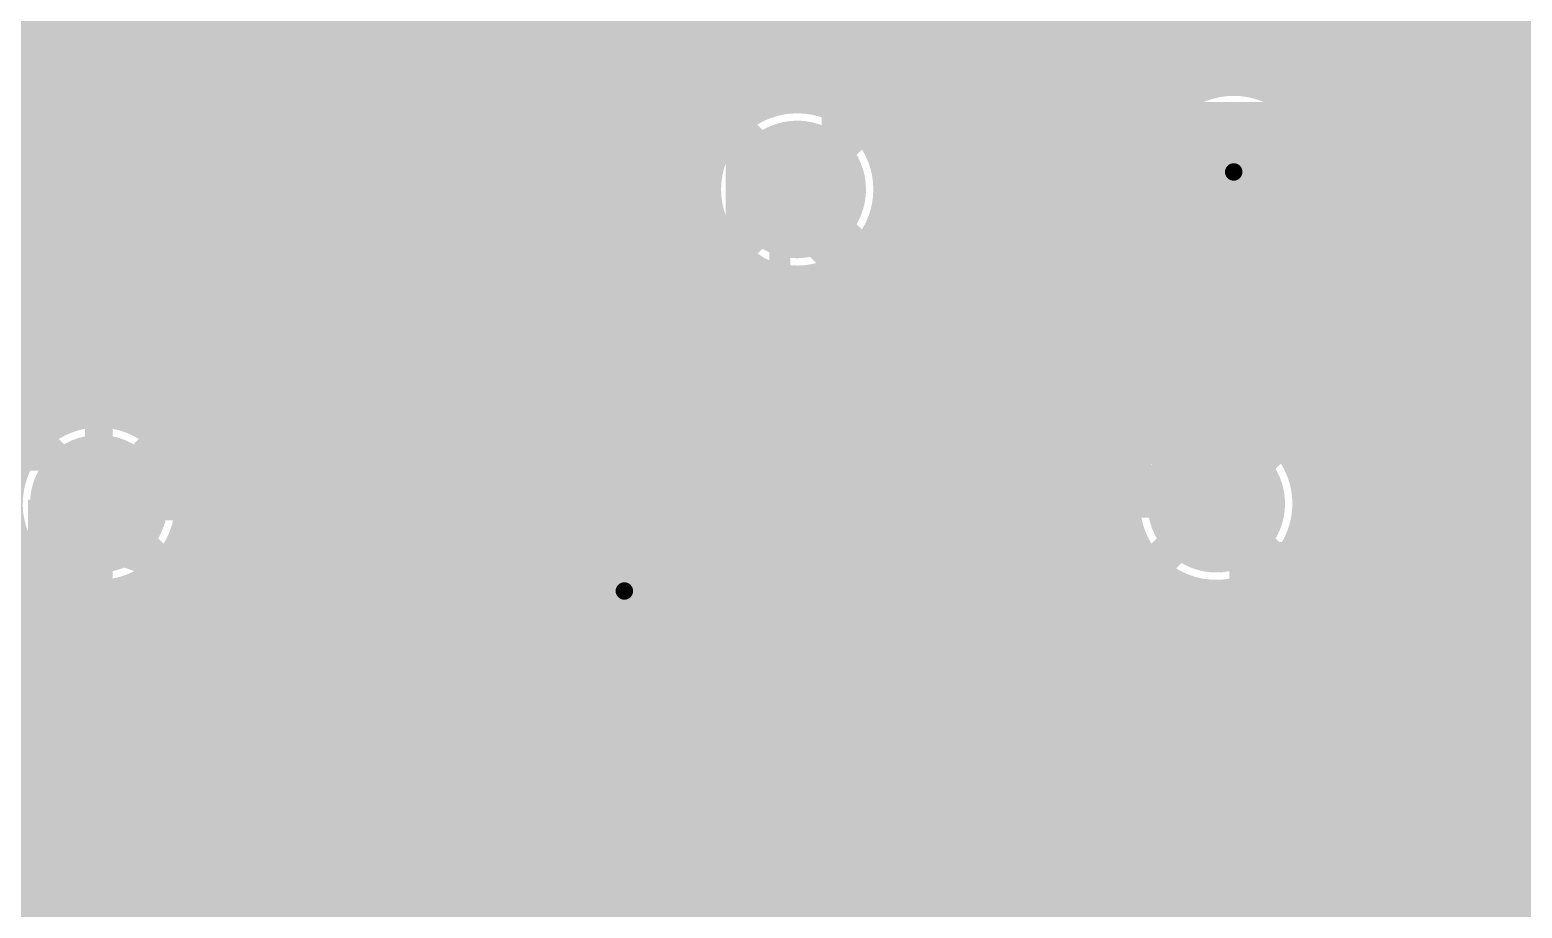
# Model space of a CAD drawing. Extents: x -118 to 4, y -52 to 56.
# Drawn here: x -65.91 to -55.05, y 13.7 to 20.08 of the extents above; entities that cross this region are included whole.
import ezdxf

# ---------------------------------------------------------------- set-up
doc = ezdxf.new("R2010")
doc.units = 0
doc.header["$MEASUREMENT"] = 0
doc.layers.get('0').update_dxf_attribs({"linetype": 'CONTINUOUS'})
for name, color, linetype in [('22-302-0_BOT', 7, 'CONTINUOUS'), ('22-302-0_DRD', 7, 'CONTINUOUS'), ('22-302-0_DRL', 2, 'CONTINUOUS'), ('22-302-0_GND', 1, 'CONTINUOUS'), ('22-302-0_IN1', 3, 'CONTINUOUS'), ('22-302-0_SMB', 5, 'CONTINUOUS'), ('22-302-0_SMT', 10, 'CONTINUOUS'), ('22-302-0_SPB', 14, 'CONTINUOUS'), ('22-302-0_SPT', 9, 'CONTINUOUS'), ('22-302-0_SSB', 12, 'CONTINUOUS'), ('22-302-0_SST', 11, 'CONTINUOUS'), ('22-302-0_TOP', 13, 'CONTINUOUS'), ('THRUHOLE_TAP', 7, 'CONTINUOUS')]:
    doc.layers.add(name, color=color, linetype=linetype)

# ---------------------------------------------------------------- blocks, each defined once
blk = doc.blocks.new('RECTANGLE_2')
blk.add_solid([(0.4826, 0.4064), (0.4826, -0.4064), (-0.4826, 0.4064), (-0.4826, -0.4064)])
blk = doc.blocks.new('ROUND_19')
at = {"const_width": 1.016}
blk.add_lwpolyline([(-0.508, 0, 1), (0.508, 0, 1)], format="xyb", close=True, dxfattribs=at)
blk = doc.blocks.new('ROUND_50')
at = {"const_width": 0.35052}
blk.add_lwpolyline([(-0.17526, 0, 1), (0.17526, 0, 1)], format="xyb", close=True, dxfattribs=at)
blk = doc.blocks.new('ROUND_102')
at = {"const_width": 0.54991}
blk.add_lwpolyline([(-0.274954, 0, 1), (0.274954, 0, 1)], format="xyb", close=True, dxfattribs=at)
blk = doc.blocks.new('ROUND_106')
at = {"const_width": 0.10033}
blk.add_lwpolyline([(-0.050164, 0, 1), (0.050164, 0, 1)], format="xyb", close=True, dxfattribs=at)
blk = doc.blocks.new('ROUND_107')
at = {"const_width": 0.10033}
blk.add_lwpolyline([(-0.050164, 0, 1), (0.050164, 0, 1)], format="xyb", close=True, dxfattribs=at)
blk = doc.blocks.new('ROUND_74')
at = {"const_width": 1.397}
blk.add_lwpolyline([(-0.6985, 0, 1), (0.6985, 0, 1)], format="xyb", close=True, dxfattribs=at)
blk = doc.blocks.new('ROUND_92')
at = {"const_width": 0.0635}
blk.add_lwpolyline([(-0.03175, 0, 1), (0.03175, 0, 1)], format="xyb", close=True, dxfattribs=at)
blk = doc.blocks.new('ROUND_93')
at = {"const_width": 0.50038}
blk.add_lwpolyline([(-0.25019, 0, 1), (0.25019, 0, 1)], format="xyb", close=True, dxfattribs=at)
blk = doc.blocks.new('ROUND_95')
at = {"const_width": 0.50038}
blk.add_lwpolyline([(-0.25019, 0, 1), (0.25019, 0, 1)], format="xyb", close=True, dxfattribs=at)
blk = doc.blocks.new('ROUND_58')
at = {"const_width": 0.35052}
blk.add_lwpolyline([(-0.17526, 0, 1), (0.17526, 0, 1)], format="xyb", close=True, dxfattribs=at)
blk = doc.blocks.new('SQUARE_6')
blk.add_solid([(0.99949, 0.99949), (0.99949, -0.99949), (-0.99949, 0.99949), (-0.99949, -0.99949)])
blk = doc.blocks.new('RECTANGLE_35')
blk.add_solid([(0.762, 1.27), (0.762, -1.27), (-0.762, 1.27), (-0.762, -1.27)])
blk = doc.blocks.new('ROUND_98')
at = {"const_width": 0.10033}
blk.add_lwpolyline([(-0.050164, 0, 1), (0.050164, 0, 1)], format="xyb", close=True, dxfattribs=at)

msp = doc.modelspace()

# ---------------------------------------------------------------- linework, layer by layer
at = {"layer": '22-302-0_BOT'}
for points, const_width in [([(-61.5823, 19.1262), (-60.7441, 18.288), (-60.706, 18.288), (-57.658, 15.24), (-39.878, 15.24), (-38.481, 16.637), (-25.527, 16.637), (-24.13, 18.034), (-18.796, 18.034), (-17.018, 19.812), (-5.842, 19.812), (-1.016, 24.638), (-1.016, 39.751)], 0.2032), ([(-60.325, 18.923), (-60.325, 18.669), (-57.404, 15.748), (-40.005, 15.748), (-38.608, 17.145), (-25.6159, 17.145), (-24.384, 18.40992), (-24.384, 29.591), (-23.4569, 30.5181)], 0.2032), ([(-43.815, 26.035), (-43.815, 23.749), (-44.45, 23.114), (-44.45, 21.082), (-45.72, 19.812), (-60.071, 19.812), (-60.325, 20.066), (-62.865, 20.066), (-68.072, 25.273), (-72.263, 25.273), (-72.39, 25.146)], 0.2032), ([(-67.30746, 23.93188), (-63.23584, 19.8628)], 0.254), ([(-65.8368, 22.46376), (-65.8368, 19.8628)], 0.254), ([(-65.6082, 22.23516), (-65.6082, 19.8628)], 0.254), ([(-65.3796, 22.00656), (-65.3796, 19.8628)], 0.254), ([(-65.151, 21.77796), (-65.151, 19.8628)], 0.254), ([(-64.9224, 21.54936), (-64.9224, 19.8628)], 0.254), ([(-64.6938, 21.32076), (-64.6938, 19.8628)], 0.254), ([(-64.4652, 21.09216), (-64.4652, 19.5834)], 0.254), ([(-64.2366, 20.86356), (-64.2366, 19.8628)], 0.254), ([(-64.008, 20.63496), (-64.008, 19.8628)], 0.254), ([(-63.7794, 20.40636), (-63.7794, 19.8628)], 0.254), ([(-63.5508, 20.17776), (-63.5508, 19.8628)], 0.254), ([(-63.43904, 20.066), (-67.3227, 20.066)], 0.254), ([(-64.5922, 19.8628), (-66.2178, 19.8628)], 0.254), ([(-64.5922, 19.8628), (-64.5922, 19.5834)], 0.254), ([(-63.23584, 19.8628), (-64.3255, 19.8628)], 0.254), ([(-64.3255, 19.8628), (-64.3255, 19.5834)], 0.254), ([(-63.3222, 19.94916), (-63.3222, 19.8628)], 0.254), ([(-27.686, 19.939), (-29.972, 17.653), (-38.735, 17.653), (-40.132, 16.256), (-57.023, 16.256), (-57.277, 16.51), (-57.277, 16.637)], 0.2032), ([(-64.3255, 19.8374), (-64.5922, 19.8374)], 0.254), ([(-64.3255, 19.6088), (-64.5922, 19.6088)], 0.254), ([(-64.3255, 19.5834), (-64.5922, 19.5834)], 0.254), ([(-45.72, 19.4056), (-59.84494, 19.4056)], 0.254), ([(-43.78706, 19.3802), (-59.82208, 19.3802)], 0.254), ([(-59.6646, 19.4056), (-59.6646, 19.08302)], 0.254), ([(-59.436, 19.4056), (-59.436, 18.35404)], 0.254), ([(-59.2074, 19.4056), (-59.2074, 18.12544)], 0.254), ([(-58.9788, 19.4056), (-58.9788, 17.89684)], 0.254), ([(-58.7502, 19.4056), (-58.7502, 17.66824)], 0.254), ([(-58.5216, 19.4056), (-58.5216, 17.43964)], 0.254), ([(-58.293, 19.4056), (-58.293, 17.21104)], 0.254), ([(-58.0644, 19.4056), (-58.0644, 16.98244)], 0.254), ([(-57.8358, 19.4056), (-57.8358, 17.02308)], 0.254), ([(-57.6072, 19.4056), (-57.6072, 17.23136)], 0.254), ([(-57.3786, 19.4056), (-57.3786, 17.30756)], 0.254), ([(-57.15, 19.4056), (-57.15, 17.30502)], 0.254), ([(-56.9214, 19.4056), (-56.9214, 17.21612)], 0.254), ([(-56.6928, 19.4056), (-56.6928, 16.98498)], 0.254), ([(-56.4642, 19.4056), (-56.4642, 16.6624)], 0.254), ([(-56.2356, 19.4056), (-56.2356, 16.6624)], 0.254), ([(-56.007, 19.4056), (-56.007, 16.6624)], 0.254), ([(-55.7784, 19.4056), (-55.7784, 16.6624)], 0.254), ([(-55.5498, 19.4056), (-55.5498, 16.6624)], 0.254), ([(-55.3212, 19.4056), (-55.3212, 16.6624)], 0.254), ([(-55.0926, 19.4056), (-55.0926, 16.6624)], 0.254), ([(-63.5127, 19.1262), (-65.405, 19.1262)], 0.3048), ([(-61.5823, 19.1262), (-63.5127, 19.1262)], 0.3048), ([(-43.60164, 19.1516), (-59.68492, 19.1516)], 0.254), ([(-59.055, 13.29436), (-64.0842, 13.29436), (-66.167, 15.367), (-68.58, 15.367), (-69.723, 16.51), (-69.723, 18.034), (-70.1802, 18.4912), (-71.12, 18.4912)], 1.016), ([(-29.27604, 18.923), (-59.64428, 18.923)], 0.254), ([(-59.6646, 18.76044), (-59.6646, 18.58264)], 0.254), ([(-64.5922, 18.669), (-64.5922, 18.4404)], 0.254), ([(-64.3255, 18.669), (-64.5922, 18.669)], 0.254), ([(-64.4652, 18.669), (-64.4652, 14.8209)], 0.254), ([(-64.3255, 18.669), (-64.3255, 18.4404)], 0.254), ([(-62.6999, 18.669), (-62.6999, 18.4404)], 0.254), ([(-62.3951, 18.669), (-62.6999, 18.669)], 0.254), ([(-62.6364, 18.669), (-62.6364, 14.10716)], 0.254), ([(-62.4078, 18.669), (-62.4078, 14.10716)], 0.254), ([(-62.3951, 18.669), (-62.3951, 18.4404)], 0.254), ([(-29.50464, 18.6944), (-59.68492, 18.6944)], 0.254), ([(-59.71032, 18.6309), (-57.9247, 16.84274)], 0.254), ([(-64.3255, 18.4658), (-64.5922, 18.4658)], 0.254), ([(-64.5922, 18.4404), (-64.5922, 18.3896)], 0.254), ([(-64.3255, 18.4404), (-64.3255, 18.3896)], 0.254), ([(-62.3951, 18.4658), (-62.6999, 18.4658)], 0.254), ([(-62.6999, 18.4404), (-62.6999, 18.3896)], 0.254), ([(-62.3951, 18.4404), (-62.3951, 18.3896)], 0.254), ([(-29.73324, 18.4658), (-59.54776, 18.4658)], 0.254), ([(-64.5922, 18.3896), (-64.5922, 16.9672)], 0.254), ([(-64.3255, 18.3896), (-64.3255, 16.9672)], 0.254), ([(-62.6999, 18.3896), (-62.6999, 16.9672)], 0.254), ([(-62.3951, 18.3896), (-62.3951, 16.9672)], 0.254), ([(-64.3255, 18.2372), (-64.5922, 18.2372)], 0.254), ([(-62.3951, 18.2372), (-62.6999, 18.2372)], 0.254), ([(-29.96184, 18.2372), (-59.31916, 18.2372)], 0.254), ([(-64.3255, 18.0086), (-64.5922, 18.0086)], 0.254), ([(-62.3951, 18.0086), (-62.6999, 18.0086)], 0.254), ([(-38.93058, 18.0086), (-59.09056, 18.0086)], 0.254), ([(-61.5823, 16.002), (-61.5823, 17.7038), (-61.5823, 16.002)], 0.635), ([(-61.5823, 16.002), (-61.5823, 17.7038)], 0.635), ([(-65.405, 16.637), (-65.405, 17.7038)], 0.2032), ([(-64.3255, 17.78), (-64.5922, 17.78)], 0.254), ([(-64.3255, 17.7038), (-63.5127, 17.7038)], 0.254), ([(-63.5127, 16.9672), (-63.5127, 17.7038)], 0.254), ([(-62.6999, 17.7038), (-63.5127, 17.7038)], 0.254), ([(-62.3951, 17.78), (-62.6999, 17.78)], 0.254), ([(-62.3951, 17.7038), (-61.5823, 17.7038)], 0.254), ([(-61.5823, 16.9672), (-61.5823, 17.7038)], 0.254), ([(-60.7695, 17.77746), (-60.7695, 16.9672)], 0.254), ([(-60.7695, 17.77746), (-57.94502, 14.95298)], 0.254), ([(-39.18204, 17.78), (-58.86196, 17.78)], 0.254), ([(-60.579, 17.58696), (-60.579, 14.10716)], 0.254), ([(-64.3255, 17.5514), (-64.5922, 17.5514)], 0.254), ([(-62.3951, 17.5514), (-62.6999, 17.5514)], 0.254), ([(-60.54344, 17.5514), (-60.7695, 17.5514)], 0.254), ([(-39.41064, 17.5514), (-58.63336, 17.5514)], 0.254), ([(-60.3504, 17.35836), (-60.3504, 14.10716)], 0.254), ([(-64.3255, 17.3228), (-64.5922, 17.3228)], 0.254), ([(-62.3951, 17.3228), (-62.6999, 17.3228)], 0.254), ([(-60.31484, 17.3228), (-60.7695, 17.3228)], 0.254), ([(-39.63924, 17.3228), (-58.40476, 17.3228)], 0.254), ([(-64.3255, 17.0942), (-64.5922, 17.0942)], 0.254), ([(-62.3951, 17.0942), (-62.6999, 17.0942)], 0.254), ([(-60.08624, 17.0942), (-60.7695, 17.0942)], 0.254), ([(-60.1218, 17.12976), (-60.1218, 14.11478)], 0.254), ([(-57.77992, 17.0942), (-58.17616, 17.0942)], 0.254), ([(-39.86784, 17.0942), (-56.77408, 17.0942)], 0.254), ([(-65.99936, 16.9672), (-66.2178, 16.9672)], 0.254), ([(-64.5922, 16.9672), (-64.81064, 16.9672)], 0.254), ([(-64.6938, 16.9672), (-64.6938, 15.04696)], 0.254), ([(-62.6999, 16.9672), (-64.3255, 16.9672)], 0.254), ([(-64.2366, 16.9672), (-64.2366, 14.5923)], 0.254), ([(-64.008, 16.9672), (-64.008, 14.3637)], 0.254), ([(-63.7794, 16.9672), (-63.7794, 14.13764)], 0.254), ([(-63.5508, 16.9672), (-63.5508, 14.10716)], 0.254), ([(-63.3222, 16.9672), (-63.3222, 14.10716)], 0.254), ([(-63.0936, 16.9672), (-63.0936, 14.10716)], 0.254), ([(-62.865, 16.9672), (-62.865, 14.10716)], 0.254), ([(-60.7695, 16.9672), (-62.3951, 16.9672)], 0.254), ([(-62.1792, 16.9672), (-62.1792, 14.10716)], 0.254), ([(-61.9506, 16.9672), (-61.9506, 14.10716)], 0.254), ([(-61.722, 16.9672), (-61.722, 14.10716)], 0.254), ([(-61.4934, 16.9672), (-61.4934, 14.10716)], 0.254), ([(-61.2648, 16.9672), (-61.2648, 14.10716)], 0.254), ([(-61.0362, 16.9672), (-61.0362, 14.10716)], 0.254), ([(-60.8076, 16.9672), (-60.8076, 14.10716)], 0.254), ([(-59.85764, 16.8656), (-64.76492, 16.8656)], 0.254), ([(-59.8932, 16.90116), (-59.8932, 14.34846)], 0.254), ([(-57.91708, 16.8656), (-57.94756, 16.8656)], 0.254), ([(-40.09644, 16.8656), (-56.63692, 16.8656)], 0.254), ([(-59.62904, 16.637), (-64.72428, 16.637)], 0.254), ([(-59.6646, 16.67256), (-59.6646, 14.49324)], 0.254), ([(-40.29964, 16.6624), (-56.59628, 16.6624)], 0.254), ([(-59.40044, 16.4084), (-64.76492, 16.4084)], 0.254), ([(-59.436, 16.44396), (-59.436, 14.58468)], 0.254), ([(-65.90792, 16.1798), (-66.167, 16.1798)], 0.254), ([(-64.9224, 16.15694), (-64.9224, 15.27556)], 0.254), ([(-59.17184, 16.1798), (-64.90208, 16.1798)], 0.254), ([(-59.2074, 16.21536), (-59.2074, 14.6304)], 0.254), ([(-65.6082, 15.98676), (-65.6082, 15.95628)], 0.254), ([(-58.94324, 15.9512), (-65.60058, 15.9512)], 0.254), ([(-65.59296, 15.94358), (-63.74892, 14.10716)], 0.254), ([(-65.3796, 15.95628), (-65.3796, 15.73022)], 0.254), ([(-65.151, 16.00708), (-65.151, 15.50162)], 0.254), ([(-58.9788, 15.98676), (-58.9788, 14.63802)], 0.254), ([(-58.71464, 15.7226), (-65.37198, 15.7226)], 0.254), ([(-58.7502, 15.75816), (-58.7502, 14.605)], 0.254), ([(-58.5216, 15.52956), (-58.5216, 14.5288)], 0.254), ([(-58.48604, 15.494), (-65.14084, 15.494)], 0.254), ([(-58.293, 15.30096), (-58.293, 14.40434)], 0.254), ([(-58.25744, 15.2654), (-64.91224, 15.2654)], 0.254), ([(-58.0644, 15.07236), (-58.0644, 14.20622)], 0.254), ([(-58.02884, 15.0368), (-64.68364, 15.0368)], 0.254), ([(-57.8358, 14.87424), (-57.8358, 13.86586)], 0.254), ([(-33.54324, 14.8082), (-64.4525, 14.8082)], 0.254), ([(-39.878, 14.8336), (-57.658, 14.8336)], 0.254), ([(-57.6072, 14.8336), (-57.6072, 6.77164)], 0.254), ([(-57.3786, 14.8336), (-57.3786, 7.00024)], 0.254), ([(-57.15, 14.8336), (-57.15, 7.22884)], 0.254), ([(-56.9214, 14.8336), (-56.9214, 7.45744)], 0.254), ([(-56.6928, 14.8336), (-56.6928, 7.68604)], 0.254), ([(-56.4642, 14.8336), (-56.4642, 7.91464)], 0.254), ([(-56.2356, 14.8336), (-56.2356, 8.14324)], 0.254), ([(-56.007, 14.8336), (-56.007, 8.37184)], 0.254), ([(-55.7784, 14.8336), (-55.7784, 13.24864)], 0.254), ([(-55.5498, 14.8336), (-55.5498, 13.43406)], 0.254), ([(-55.3212, 14.8336), (-55.3212, 13.50264)], 0.254), ([(-55.0926, 14.8336), (-55.0926, 13.48994)], 0.254), ([(-66.50228, 14.5542), (-64.66332, 12.72286)], 0.254), ([(-59.45632, 14.5796), (-64.2239, 14.5796)], 0.254), ([(-33.31464, 14.5796), (-58.65368, 14.5796)], 0.254), ([(-59.88812, 14.351), (-63.99276, 14.351)], 0.254), ([(-33.08604, 14.351), (-58.21934, 14.351)], 0.254), ([(-60.11672, 14.1224), (-63.76416, 14.1224)], 0.254), ([(-60.12688, 14.10716), (-63.74892, 14.10716)], 0.254), ([(-32.85744, 14.1224), (-57.99328, 14.1224)], 0.254), ([(-65.83934, 13.8938), (-66.25336, 13.8938)], 0.254), ([(-65.8368, 13.89126), (-65.8368, 12.08278)], 0.254), ([(-32.6644, 13.8938), (-57.8485, 13.8938)], 0.254), ([(-65.6082, 13.6652), (-66.32194, 13.6652)], 0.254), ([(-65.6082, 13.66266), (-65.6082, 12.2047)], 0.254), ([(-32.6644, 13.6652), (-57.7596, 13.6652)], 0.254)]:
    msp.add_lwpolyline(points, dxfattribs=dict(at, const_width=const_width))
at = {"layer": '22-302-0_BOT', "const_width": 0.254}
for points in [[(-59.64428, 18.923, 0.1995976), (-59.84493, 19.40561)], [(-59.71032, 18.6309, 0.1113612), (-59.64445, 18.923)], [(-57.277, 17.31772, 0.3267438), (-57.9247, 16.84274)], [(-56.59628, 16.6624, 0.4033327), (-57.277, 17.31772)], [(-65.99936, 16.9672, 0.1274582), (-66.08492, 16.637)], [(-64.72428, 16.637, 0.1274576), (-64.80994, 16.96759)], [(-66.08572, 16.637, 0.227992), (-65.82993, 16.1052)], [(-65.405, 15.95628, 0.4142136), (-64.72428, 16.637)], [(-65.83172, 16.10614, 0.1068667), (-66.167, 16.17863)], [(-65.83172, 16.10614, 0.1068667), (-66.167, 16.17863)], [(-65.6717, 16.01216, 0.1011981), (-65.405, 15.95762)], [(-65.59296, 15.94358, 0.0321222), (-65.67154, 16.01236)], [(-65.59296, 15.94358, 0.0321222), (-65.67154, 16.01236)], [(-57.94502, 14.95298, 0.1989124), (-57.658, 14.83409)], [(-59.055, 14.64056, 0.234673), (-60.12767, 14.10776)], [(-57.7088, 13.29436, 0.4142136), (-59.055, 14.64056)]]:
    msp.add_lwpolyline(points, format="xyb", dxfattribs=at)
at = {"layer": '22-302-0_DRD', "const_width": 0.254}
for points in [[(-56.515, 19.685), (-57.785, 18.415)], [(-56.515, 18.415), (-57.785, 19.685)], [(-56.515, 19.685), (-57.785, 18.415)], [(-56.515, 18.415), (-57.785, 19.685)], [(-59.69, 19.558), (-60.96, 18.288)], [(-59.69, 18.288), (-60.96, 19.558)], [(-64.77, 17.272), (-66.04, 16.002)], [(-64.77, 16.002), (-66.04, 17.272)], [(-56.642, 17.272), (-57.912, 16.002)], [(-56.642, 16.002), (-57.912, 17.272)], [(-60.9473, 16.637), (-62.2173, 15.367)], [(-60.9473, 15.367), (-62.2173, 16.637)], [(-60.9473, 16.637), (-62.2173, 15.367)], [(-60.9473, 15.367), (-62.2173, 16.637)], [(-60.9473, 16.637), (-62.2173, 15.367)], [(-60.9473, 15.367), (-62.2173, 16.637)], [(-59.69, 13.92936), (-59.69, 12.65936)], [(-58.42, 13.92936), (-59.69, 13.92936)], [(-59.055, 13.92936), (-59.055, 12.65936)], [(-58.42, 12.65936), (-58.42, 13.92936)]]:
    msp.add_lwpolyline(points, dxfattribs=at)
at = {"layer": '22-302-0_IN1', "const_width": 0.254}
for points in [[(-58.6486, 55.372), (-58.6486, 14.57706)], [(-55.6768, 53.95976), (-55.6768, 13.35278)], [(-58.8772, 48.37938), (-58.8772, 14.62786)], [(-59.1058, 44.61002), (-59.1058, 14.63802)], [(-59.3344, 40.79494), (-59.3344, 14.61008)], [(-60.706, 36.05022), (-60.706, 19.48688)], [(-55.4482, 35.81908), (-55.4482, 13.4747)], [(-55.9054, 35.51174), (-55.9054, 12.98702)], [(-56.3626, 35.15106), (-56.3626, -3.048)], [(-56.134, 35.25012), (-56.134, -3.048)], [(-60.4774, 34.70148), (-60.4774, 19.58594)], [(-59.563, 34.70148), (-59.563, 14.5415)], [(-60.2488, 34.56432), (-60.2488, 19.59864)], [(-60.0202, 34.52368), (-60.0202, 19.53006)], [(-59.7916, 34.56432), (-59.7916, 19.34464)], [(-56.5912, 32.3342), (-56.5912, 19.43608)], [(-56.8198, 32.12592), (-56.8198, 19.64436)], [(-63.2206, 32.05988), (-63.2206, -3.048)], [(-57.0484, 32.04972), (-57.0484, 19.72056)], [(-62.992, 31.97098), (-62.992, -3.048)], [(-58.42, 31.12516), (-58.42, 14.48054)], [(-58.1914, 30.8229), (-58.1914, 14.3256)], [(-57.277, 30.91688), (-57.277, 19.71802)], [(-57.9628, 30.71114), (-57.9628, 14.08176)], [(-57.5056, 30.74924), (-57.5056, 19.62912)], [(-57.7342, 30.69082), (-57.7342, 19.39798)], [(-55.2196, 29.92374), (-55.2196, 13.50518)], [(-54.991, 29.77388), (-54.991, 13.45692)], [(-60.9346, 29.04744), (-60.9346, 19.22272)], [(-61.1632, 28.68422), (-61.1632, 16.53794)], [(-61.3918, 28.55976), (-61.3918, 16.65478)], [(-63.4492, 27.39136), (-63.4492, -3.048)], [(-65.9638, 27.1526), (-65.9638, 17.02308)], [(-63.6778, 27.01544), (-63.6778, -3.048)], [(-65.7352, 26.88336), (-65.7352, 17.23136)], [(-63.9064, 26.79954), (-63.9064, -3.048)], [(-65.5066, 26.71318), (-65.5066, 17.30756)], [(-65.278, 26.60396), (-65.278, 17.30502)], [(-64.135, 26.6573), (-64.135, -3.048)], [(-65.0494, 26.53792), (-65.0494, 17.21612)], [(-64.8208, 26.50998), (-64.8208, 16.98498)], [(-64.5922, 26.52014), (-64.5922, -3.048)], [(-64.3636, 26.5684), (-64.3636, -3.048)], [(-61.6204, 22.43074), (-61.6204, 16.68018)], [(-62.7634, 22.31136), (-62.7634, -3.048)], [(-62.5348, 22.12594), (-62.5348, -3.048)], [(-61.849, 22.16912), (-61.849, 16.62684)], [(-62.3062, 22.05736), (-62.3062, -3.048)], [(-62.0776, 22.07006), (-62.0776, 16.46682)], [(-43.75912, 20.0406), (-67.59194, 20.0406)], [(-43.84802, 19.812), (-67.8688, 19.812)], [(-60.48502, 19.5834), (-76.63688, 19.5834)], [(-57.57164, 19.5834), (-60.16244, 19.5834)], [(-43.85056, 19.5834), (-56.72836, 19.5834)], [(-60.85078, 19.3548), (-76.86802, 19.3548)], [(-57.75706, 19.3548), (-59.79922, 19.3548)], [(-43.77436, 19.3548), (-56.54294, 19.3548)], [(-60.9727, 19.1262), (-93.04782, 19.1262)], [(-57.82564, 19.1262), (-59.67476, 19.1262)], [(-43.56608, 19.1262), (-56.47436, 19.1262)], [(-61.00318, 18.8976), (-93.10624, 18.8976)], [(-57.81294, 18.8976), (-59.64428, 18.8976)], [(-24.29256, 18.8976), (-56.48706, 18.8976)], [(-60.95492, 18.669), (-93.27388, 18.669)], [(-57.71388, 18.669), (-59.69508, 18.669)], [(-57.7342, 18.70202), (-57.7342, 17.13992)], [(-56.5912, 18.66138), (-56.5912, -3.048)], [(-24.29002, 18.669), (-56.58612, 18.669)], [(-60.9346, 18.62074), (-60.9346, 16.20774)], [(-60.80252, 18.4404), (-72.22744, 18.4404)], [(-57.44972, 18.4404), (-59.84494, 18.4404)], [(-59.7916, 18.50136), (-59.7916, 14.41958)], [(-57.5056, 18.47088), (-57.5056, 17.27708)], [(-26.45664, 18.4404), (-56.84774, 18.4404)], [(-56.8198, 18.45564), (-56.8198, 17.13992)], [(-60.706, 18.35912), (-60.706, 0.19812)], [(-57.277, 18.38198), (-57.277, 17.31772)], [(-57.0484, 18.3769), (-57.0484, 17.27708)], [(-60.4774, 18.26006), (-60.4774, -3.048)], [(-60.2488, 18.24736), (-60.2488, 13.91666)], [(-60.0202, 18.31594), (-60.0202, 14.23162)], [(-26.64206, 18.2118), (-71.86422, 18.2118)], [(-53.05298, 17.9832), (-71.73976, 17.9832)], [(-53.28412, 17.7546), (-71.70928, 17.7546)], [(-53.37302, 17.526), (-66.34988, 17.526)], [(-65.56502, 17.2974), (-66.21272, 17.2974)], [(-57.43702, 17.2974), (-65.24244, 17.2974)], [(-53.37556, 17.2974), (-57.11444, 17.2974)], [(-65.93078, 17.0688), (-66.17208, 17.0688)], [(-57.80278, 17.0688), (-64.87922, 17.0688)], [(-53.29936, 17.0688), (-56.75122, 17.0688)], [(-57.9247, 16.8402), (-64.75476, 16.8402)], [(-53.09108, 16.8402), (-56.62676, 16.8402)], [(-61.88202, 16.6116), (-64.72428, 16.6116)], [(-57.95518, 16.6116), (-61.28004, 16.6116)], [(-19.45894, 16.6116), (-56.59628, 16.6116)], [(-62.14618, 16.383), (-64.77508, 16.383)], [(-57.90692, 16.383), (-61.01842, 16.383)], [(-37.02812, 16.383), (-56.64708, 16.383)], [(-64.8208, 16.28902), (-64.8208, 11.90498)], [(-65.9638, 16.24838), (-65.9638, 11.94308)], [(-65.88252, 16.1544), (-70.50024, 16.1544)], [(-65.0494, 16.05788), (-65.0494, 12.13612)], [(-62.24524, 16.1544), (-64.92494, 16.1544)], [(-57.75452, 16.1544), (-60.91936, 16.1544)], [(-57.7342, 16.13408), (-57.7342, 13.55344)], [(-56.8198, 16.13408), (-56.8198, -3.048)], [(-37.19576, 16.1544), (-56.79694, 16.1544)], [(-65.7352, 16.04264), (-65.7352, 12.15136)], [(-65.5066, 15.9639), (-65.5066, 12.22756)], [(-65.278, 15.96898), (-65.278, 12.22502)], [(-57.5056, 15.99692), (-57.5056, 0.40894)], [(-57.277, 15.95628), (-57.277, 0.30988)], [(-57.0484, 15.99692), (-57.0484, 0.04572)], [(-62.25794, 15.9258), (-70.35038, 15.9258)], [(-37.25418, 15.9258), (-60.90666, 15.9258)], [(-60.9346, 15.79372), (-60.9346, 0.36576)], [(-62.18936, 15.6972), (-70.24624, 15.6972)], [(-37.23132, 15.6972), (-60.97524, 15.6972)], [(-62.0776, 15.53464), (-62.0776, -3.048)], [(-62.00394, 15.4686), (-70.18528, 15.4686)], [(-61.1632, 15.46606), (-61.1632, 0.42418)], [(-38.01872, 15.4686), (-61.16066, 15.4686)], [(-61.849, 15.37716), (-61.849, -0.01016)], [(-61.6204, 15.32382), (-61.6204, 0.28956)], [(-61.3918, 15.34922), (-61.3918, 0.40132)], [(-38.28288, 15.24), (-70.15734, 15.24)], [(-38.38194, 15.0114), (-70.16242, 15.0114)], [(-38.39464, 14.7828), (-70.20052, 14.7828)], [(-59.52998, 14.5542), (-70.27418, 14.5542)], [(-38.32606, 14.5542), (-58.58002, 14.5542)], [(-59.92114, 14.3256), (-70.38848, 14.3256)], [(-38.14064, 14.3256), (-58.18886, 14.3256)], [(-60.1345, 14.097), (-68.54952, 14.097)], [(-18.33118, 14.097), (-57.97296, 14.097)], [(-60.27166, 13.8684), (-68.20408, 13.8684)], [(-18.30832, 13.8684), (-57.8358, 13.8684)], [(-60.35548, 13.6398), (-67.98818, 13.6398)], [(-18.19656, 13.6398), (-57.75452, 13.6398)]]:
    msp.add_lwpolyline(points, dxfattribs=at)
for points in [[(-57.15, 19.73072, 0.4142136), (-57.83072, 19.05)], [(-56.46928, 19.05, 0.4142136), (-57.15, 19.73072)], [(-60.325, 19.60372, 0.4142136), (-61.00572, 18.923)], [(-59.64428, 18.923, 0.4142136), (-60.325, 19.60372)], [(-57.83072, 19.05, 0.4142136), (-57.15, 18.36928)], [(-57.15, 18.36928, 0.4142136), (-56.46928, 19.05)], [(-61.00572, 18.923, 0.4142136), (-60.325, 18.24228)], [(-60.325, 18.24228, 0.4142136), (-59.64428, 18.923)], [(-65.405, 17.31772, 0.4142136), (-66.08572, 16.637)], [(-64.72428, 16.637, 0.4142136), (-65.405, 17.31772)], [(-57.277, 17.31772, 0.4142136), (-57.95772, 16.637)], [(-56.59628, 16.637, 0.4142136), (-57.277, 17.31772)], [(-66.08572, 16.637, 0.4142136), (-65.405, 15.95628)], [(-65.405, 15.95628, 0.4142136), (-64.72428, 16.637)], [(-61.5823, 16.68272, 0.4142136), (-62.26302, 16.002)], [(-61.5823, 16.68272, 0.4142136), (-62.26302, 16.002)], [(-60.90158, 16.002, 0.4142136), (-61.5823, 16.68272)], [(-60.90158, 16.002, 0.4142136), (-61.5823, 16.68272)], [(-57.95772, 16.637, 0.4142136), (-57.277, 15.95628)], [(-57.277, 15.95628, 0.4142136), (-56.59628, 16.637)], [(-62.26302, 16.002, 0.4142136), (-61.5823, 15.32128)], [(-62.26302, 16.002, 0.4142136), (-61.5823, 15.32128)], [(-61.5823, 15.32128, 0.4142136), (-60.90158, 16.002)], [(-61.5823, 15.32128, 0.4142136), (-60.90158, 16.002)], [(-59.055, 14.64056, 0.4142136), (-60.4012, 13.29436)], [(-57.7088, 13.29436, 0.4142136), (-59.055, 14.64056)]]:
    msp.add_lwpolyline(points, format="xyb", dxfattribs=at)
at = {"layer": '22-302-0_SSB', "const_width": 0.1524}
for points in [[(-66.2305, 16.9545), (-66.2305, 19.8755), (-64.5922, 19.8755), (-64.5922, 16.9545), (-66.2305, 16.9545)], [(-62.6872, 19.8755), (-62.6872, 16.9545), (-64.3255, 16.9545), (-64.3255, 19.8755), (-62.6872, 19.8755)], [(-62.4078, 16.9545), (-62.4078, 19.8755), (-60.7695, 19.8755), (-60.7695, 16.9545), (-62.4078, 16.9545)], [(-65.33642, 16.59128), (-65.33642, 16.23568), (-65.50406, 16.1163), (-65.67424, 16.1163), (-65.84442, 16.23568), (-65.84442, 16.59128), (-64.82842, 16.59128)], [(-63.5381, 16.56334), (-63.5381, 16.20774), (-63.70828, 16.08836), (-63.87846, 16.08836), (-64.0461, 16.20774), (-64.0461, 16.56334), (-63.0301, 16.56334)], [(-61.30036, 16.1163), (-61.13272, 16.17726), (-61.13272, 16.53286), (-61.30036, 16.59128), (-61.97854, 16.59128), (-62.14872, 16.53286), (-62.14872, 16.17726), (-61.97854, 16.1163)], [(-65.33642, 16.2941), (-64.82842, 16.1163)], [(-63.5381, 16.26616), (-63.0301, 16.08836)], [(-63.0301, 15.25016), (-63.0301, 15.72514), (-63.70828, 15.25016), (-63.87846, 15.25016), (-64.0461, 15.31112), (-64.0461, 15.66672), (-63.87846, 15.72514)], [(-61.47054, 15.2781), (-61.47054, 15.75308), (-62.14872, 15.51686), (-62.14872, 15.39748), (-61.13272, 15.39748)], [(-64.82842, 15.51686), (-65.84442, 15.51686), (-65.67424, 15.6337)], [(-64.82842, 15.39748), (-64.82842, 15.6337)]]:
    msp.add_lwpolyline(points, dxfattribs=at)
at = {"layer": '22-302-0_SST'}
for points, const_width in [([(-60.071, 17.145), (-52.959, 17.145), (-52.959, 28.956), (-60.071, 28.956), (-60.071, 17.145)], 0.1524), ([(-62.81166, 19.84756), (-62.98184, 19.90598), (-63.14948, 19.90598), (-63.31966, 19.84756), (-63.31966, 19.49196), (-63.14948, 19.431), (-62.98184, 19.431), (-62.81166, 19.49196), (-62.81166, 19.84756), (-62.64148, 19.90598), (-62.47384, 19.90598), (-62.30366, 19.84756), (-62.30366, 19.49196), (-62.47384, 19.431), (-62.64148, 19.431), (-62.81166, 19.49196)], 0.1524), ([(-62.47384, 19.06778), (-62.30366, 19.00936), (-62.30366, 18.65376), (-62.47384, 18.5928), (-63.14948, 18.5928), (-63.31966, 18.65376), (-63.31966, 19.00936), (-63.14948, 19.06778)], 0.1524), ([(-65.00368, 18.94332), (-65.5955, 18.94332)], 0.2032), ([(-65.29832, 17.67332), (-65.29832, 18.94332)], 0.2032), ([(-60.452, 18.72488), (-60.452, 18.25244), (-61.13018, 18.72488), (-61.29782, 18.72488), (-61.468, 18.66646), (-61.468, 18.31086), (-61.29782, 18.25244)], 0.1524), ([(-61.468, 17.88668), (-60.62218, 17.88668), (-60.452, 17.82826), (-60.452, 17.47266), (-60.62218, 17.41424), (-61.468, 17.41424)], 0.1524), ([(-65.55486, 16.79448), (-57.05602, 16.79448), (-57.05602, 4.79552), (-65.55486, 4.79552), (-65.55486, 16.79448)], 0.254), ([(-53.7972, 9.7282), (-53.7972, 16.129), (-56.6928, 16.129), (-56.6928, 9.271), (-54.2544, 9.271), (-53.7972, 9.7282)], 0.1524)]:
    msp.add_lwpolyline(points, dxfattribs=dict(at, const_width=const_width))
at = {"layer": '22-302-0_TOP'}
for points, const_width in [([(-77.216, 17.907), (-75.565, 19.558), (-68.072, 19.558), (-67.691, 19.939), (-61.341, 19.939), (-60.325, 18.923)], 0.2032), ([(-57.277, 16.637), (-59.436, 16.637), (-62.357, 19.558), (-67.437, 19.558), (-67.945, 19.05), (-75.057, 19.05), (-77.47, 16.637)], 0.2032), ([(-57.531, 19.431), (-57.531, 17.45488)], 0.254), ([(-55.499, 19.431), (-57.531, 19.431)], 0.254), ([(-57.4802, 19.431), (-57.4802, 17.47012)], 0.254), ([(-57.2516, 19.431), (-57.2516, 17.49298)], 0.254), ([(-57.023, 19.431), (-57.023, 17.45488)], 0.254), ([(-56.7944, 19.431), (-56.7944, 17.34566)], 0.254), ([(-56.5658, 19.431), (-56.5658, 17.11706)], 0.254), ([(-56.3372, 19.431), (-56.3372, 16.59128)], 0.254), ([(-56.1086, 19.431), (-56.1086, 17.0053)], 0.254), ([(-55.88, 19.431), (-55.88, 17.23644)], 0.254), ([(-55.6514, 19.431), (-55.6514, 17.46504)], 0.254), ([(-55.499, 19.431), (-55.499, 17.61744)], 0.254), ([(-58.801, 18.542), (-58.801, 19.05), (-57.15, 19.05)], 0.635), ([(-58.801, 18.542), (-58.801, 19.05), (-57.15, 19.05)], 0.635), ([(-55.499, 19.2786), (-57.531, 19.2786)], 0.254), ([(-55.499, 19.05), (-57.531, 19.05)], 0.254), ([(-55.245, 14.69898), (-55.245, 16.256), (-54.229, 17.272), (-54.229, 18.542)], 1.27), ([(-62.60846, 18.9484), (-65.95872, 18.9484)], 0.254), ([(-65.95618, 18.93824), (-65.74282, 18.72488)], 0.254), ([(-65.9384, 18.9484), (-65.9384, 18.92046)], 0.254), ([(-65.7098, 18.9484), (-65.7098, 18.69186)], 0.254), ([(-65.4812, 18.9484), (-65.4812, 17.49044)], 0.254), ([(-65.2526, 18.9484), (-65.2526, 17.48028)], 0.254), ([(-65.024, 18.9484), (-65.024, 17.40408)], 0.254), ([(-64.7954, 18.9484), (-64.7954, 17.23898)], 0.254), ([(-64.5668, 18.9484), (-64.5668, 16.81734)], 0.254), ([(-64.3382, 18.9484), (-64.3382, 12.10564)], 0.254), ([(-64.1096, 18.9484), (-64.1096, 11.87704)], 0.254), ([(-63.881, 18.9484), (-63.881, 11.64844)], 0.254), ([(-63.6524, 18.9484), (-63.6524, 11.41984)], 0.254), ([(-63.4238, 18.9484), (-63.4238, 11.19124)], 0.254), ([(-63.1952, 18.9484), (-63.1952, 10.96264)], 0.254), ([(-62.9666, 18.9484), (-62.9666, 10.73404)], 0.254), ([(-62.738, 18.9484), (-62.738, 10.50544)], 0.254), ([(-62.60846, 18.9484), (-59.87288, 16.21282)], 0.254), ([(-62.48146, 18.8214), (-65.8368, 18.8214)], 0.254), ([(-62.5094, 18.8468), (-62.5094, 10.27684)], 0.254), ([(-55.499, 18.8214), (-57.531, 18.8214)], 0.254), ([(-62.25286, 18.5928), (-65.63868, 18.5928)], 0.254), ([(-62.2808, 18.6182), (-62.2808, 10.04824)], 0.254), ([(-55.499, 18.5928), (-57.531, 18.5928)], 0.254), ([(-57.531, 18.542), (-58.801, 18.542)], 0.254), ([(-62.02426, 18.3642), (-65.56248, 18.3642)], 0.254), ([(-62.0522, 18.3896), (-62.0522, 9.81964)], 0.254), ([(-55.499, 18.3642), (-57.531, 18.3642)], 0.254), ([(-65.5574, 18.288), (-65.5574, 17.48028)], 0.254), ([(-61.79566, 18.1356), (-65.5574, 18.1356)], 0.254), ([(-61.8236, 18.161), (-61.8236, 9.59104)], 0.254), ([(-55.499, 18.1356), (-57.531, 18.1356)], 0.254), ([(-61.56706, 17.907), (-65.5574, 17.907)], 0.254), ([(-61.595, 17.9324), (-61.595, 9.43864)], 0.254), ([(-55.499, 17.907), (-57.531, 17.907)], 0.254), ([(-61.33846, 17.6784), (-65.5574, 17.6784)], 0.254), ([(-61.3664, 17.7038), (-61.3664, 9.43864)], 0.254), ([(-55.499, 17.6784), (-57.531, 17.6784)], 0.254), ([(-55.499, 17.61744), (-56.0451, 17.07134)], 0.254), ([(-61.1378, 17.4752), (-61.1378, 9.43864)], 0.254), ([(-61.10986, 17.4498), (-65.13068, 17.4498)], 0.254), ([(-55.66664, 17.4498), (-57.00268, 17.4498)], 0.254), ([(-60.9092, 17.2466), (-60.9092, 9.43864)], 0.254), ([(-60.88126, 17.2212), (-64.77762, 17.2212)], 0.254), ([(-55.89524, 17.2212), (-56.64962, 17.2212)], 0.254), ([(-60.65266, 16.9926), (-64.62522, 16.9926)], 0.254), ([(-60.6806, 17.018), (-60.6806, 9.43864)], 0.254), ([(-56.11876, 16.9926), (-56.49722, 16.9926)], 0.254), ([(-60.42406, 16.764), (-64.55664, 16.764)], 0.254), ([(-60.452, 16.7894), (-60.452, 13.90396)], 0.254), ([(-56.26862, 16.764), (-56.42864, 16.764)], 0.254), ([(-65.405, 11.557), (-65.405, 16.637)], 0.2032), ([(-60.19546, 16.5354), (-64.5541, 16.5354)], 0.254), ([(-60.2234, 16.5608), (-60.2234, 14.27226)], 0.254), ([(-56.35244, 16.5354), (-56.4261, 16.5354)], 0.254), ([(-64.5668, 16.45412), (-64.5668, 12.33424)], 0.254), ([(-59.96686, 16.3068), (-64.61252, 16.3068)], 0.254), ([(-59.9948, 16.3322), (-59.9948, 14.49324)], 0.254), ([(-56.38546, 16.3068), (-56.48452, 16.3068)], 0.254), ([(-56.388, 16.20774), (-56.53532, 16.20774)], 0.254), ([(-56.388, 16.256), (-56.388, 16.20774)], 0.254), ([(-59.67984, 16.0782), (-64.75476, 16.0782)], 0.254), ([(-59.7662, 16.12392), (-59.7662, 14.64056)], 0.254), ([(-64.7954, 16.03248), (-64.7954, 12.56284)], 0.254), ([(-64.7954, 16.03248), (-64.7954, 12.56284)], 0.254), ([(-59.5376, 16.03502), (-59.5376, 14.73962)], 0.254), ([(-57.87898, 16.0274), (-59.436, 16.0274)], 0.254), ([(-59.309, 16.0274), (-59.309, 14.7955)], 0.254), ([(-59.0804, 16.0274), (-59.0804, 14.8844)], 0.254), ([(-58.8518, 16.0274), (-58.8518, 15.113)], 0.254), ([(-58.6232, 16.0274), (-58.6232, 15.34414)], 0.254), ([(-58.3946, 16.0274), (-58.3946, 15.56766)], 0.254), ([(-58.166, 16.0274), (-58.166, 15.72006)], 0.254), ([(-57.9374, 16.0274), (-57.9374, 15.80642)], 0.254), ([(-57.61736, 15.8496), (-64.7954, 15.8496)], 0.254), ([(-57.7088, 15.89532), (-57.7088, 15.84198)], 0.254), ([(-57.59958, 15.84198), (-57.65038, 15.84198)], 0.254), ([(-58.32602, 15.621), (-64.7954, 15.621)], 0.254), ([(-58.46572, 15.50162), (-59.15152, 14.81582)], 0.254), ([(-52.07, 14.986), (-54.9656, 14.986), (-55.245, 14.69898)], 1.27), ([(-58.57494, 15.3924), (-64.7954, 15.3924)], 0.254), ([(-55.245, 14.69898), (-57.65038, 14.69898), (-59.055, 13.29436)], 1.27), ([(-58.801, 15.1638), (-64.7954, 15.1638)], 0.254), ([(-59.0296, 14.9352), (-64.7954, 14.9352)], 0.254), ([(-55.245, 12.827), (-55.245, 14.69898)], 0.635), ([(-59.6265, 14.7066), (-64.7954, 14.7066)], 0.254), ([(-60.01512, 14.478), (-64.7954, 14.478)], 0.254), ([(-60.24118, 14.2494), (-64.7954, 14.2494)], 0.254), ([(-60.39358, 14.0208), (-64.7954, 14.0208)], 0.254), ([(-60.49518, 13.7922), (-64.7954, 13.7922)], 0.254)]:
    msp.add_lwpolyline(points, dxfattribs=dict(at, const_width=const_width))
at = {"layer": '22-302-0_TOP', "const_width": 0.254}
for points in [[(-65.5574, 18.288, 0.1989118), (-65.73595, 18.71905)], [(-65.405, 17.49552, 0.0447278), (-65.55768, 17.48183)], [(-64.54648, 16.637, 0.4142136), (-65.405, 17.49552)], [(-57.277, 17.49552, 0.0754212), (-57.53162, 17.45689)], [(-56.41848, 16.637, 0.4142136), (-57.277, 17.49552)], [(-56.05272, 17.06372, 0.1989124), (-56.38729, 16.256)], [(-64.7954, 16.03248, 0.1978252), (-64.54648, 16.637)], [(-56.53532, 16.20774, 0.1319226), (-56.42006, 16.637)], [(-59.8678, 16.2052, 0.1989124), (-59.436, 16.02634)], [(-57.87898, 16.0274, 0.0987329), (-57.59911, 15.84313)], [(-57.65038, 15.84198, 0.1989124), (-58.4586, 15.5072)], [(-59.15152, 14.81582, 0.3957768), (-60.579, 13.29436)]]:
    msp.add_lwpolyline(points, format="xyb", dxfattribs=at)

# ---------------------------------------------------------------- block references
at = {"layer": '22-302-0_BOT'}
for name, p in [('RECTANGLE_2', (-65.405, 19.1262)), ('RECTANGLE_2', (-63.5127, 19.1262)), ('RECTANGLE_2', (-61.5823, 19.1262)), ('ROUND_50', (-57.15, 19.05)), ('ROUND_50', (-60.325, 18.923)), ('RECTANGLE_2', (-65.405, 17.7038)), ('RECTANGLE_2', (-63.5127, 17.7038)), ('RECTANGLE_2', (-61.5823, 17.7038)), ('ROUND_50', (-65.405, 16.637)), ('ROUND_50', (-57.277, 16.637)), ('ROUND_50', (-61.5823, 16.002)), ('ROUND_19', (-59.055, 13.29436))]:
    msp.add_blockref(name, p, dxfattribs=at)
at = {"layer": '22-302-0_DRL'}
for name, p in [('ROUND_107', (-57.15, 19.05)), ('ROUND_107', (-60.325, 18.923)), ('ROUND_107', (-65.405, 16.637)), ('ROUND_106', (-57.277, 16.637)), ('ROUND_107', (-61.5823, 16.002)), ('ROUND_102', (-59.055, 13.29436))]:
    msp.add_blockref(name, p, dxfattribs=at)
at = {"layer": '22-302-0_GND'}
for name, p in [('ROUND_93', (-60.325, 18.923)), ('ROUND_92', (-57.15, 19.05)), ('ROUND_93', (-65.405, 16.637)), ('ROUND_95', (-57.277, 16.637)), ('ROUND_92', (-61.5823, 16.002)), ('ROUND_74', (-59.055, 13.29436))]:
    msp.add_blockref(name, p, dxfattribs=at)
at = {"layer": '22-302-0_IN1'}
for name, p in [('ROUND_58', (-57.15, 19.05)), ('ROUND_58', (-60.325, 18.923)), ('ROUND_50', (-65.405, 16.637)), ('ROUND_50', (-57.277, 16.637)), ('ROUND_58', (-61.5823, 16.002)), ('ROUND_19', (-59.055, 13.29436))]:
    msp.add_blockref(name, p, dxfattribs=at)
at = {"layer": '22-302-0_SMB'}
for name, p in [('RECTANGLE_2', (-65.405, 19.1262)), ('RECTANGLE_2', (-63.5127, 19.1262)), ('RECTANGLE_2', (-61.5823, 19.1262)), ('RECTANGLE_2', (-65.405, 17.7038)), ('RECTANGLE_2', (-63.5127, 17.7038)), ('RECTANGLE_2', (-61.5823, 17.7038)), ('ROUND_19', (-59.055, 13.29436))]:
    msp.add_blockref(name, p, dxfattribs=at)
at = {"layer": '22-302-0_SMT'}
for name, p in [('RECTANGLE_35', (-58.801, 18.542)), ('SQUARE_6', (-55.245, 14.69898)), ('ROUND_19', (-59.055, 13.29436))]:
    msp.add_blockref(name, p, dxfattribs=at)
at = {"layer": '22-302-0_SPB'}
for p in [(-65.405, 19.1262), (-63.5127, 19.1262), (-61.5823, 19.1262), (-65.405, 17.7038), (-63.5127, 17.7038), (-61.5823, 17.7038)]:
    msp.add_blockref('RECTANGLE_2', p, dxfattribs=at)
at = {"layer": '22-302-0_SPT'}
for name, p in [('RECTANGLE_35', (-58.801, 18.542)), ('SQUARE_6', (-55.245, 14.69898))]:
    msp.add_blockref(name, p, dxfattribs=at)
at = {"layer": '22-302-0_TOP'}
for name, p in [('RECTANGLE_35', (-58.801, 18.542)), ('ROUND_58', (-57.15, 19.05)), ('ROUND_50', (-60.325, 18.923)), ('ROUND_50', (-65.405, 16.637)), ('ROUND_50', (-57.277, 16.637)), ('ROUND_58', (-61.5823, 16.002)), ('SQUARE_6', (-55.245, 14.69898)), ('ROUND_19', (-59.055, 13.29436))]:
    msp.add_blockref(name, p, dxfattribs=at)
at = {"layer": 'THRUHOLE_TAP'}
for name, p in [('ROUND_98', (-57.15, 19.05)), ('ROUND_98', (-60.325, 18.923)), ('ROUND_98', (-65.405, 16.637)), ('ROUND_98', (-57.277, 16.637)), ('ROUND_98', (-61.5823, 16.002)), ('ROUND_102', (-59.055, 13.29436))]:
    msp.add_blockref(name, p, dxfattribs=at)

doc.saveas('drawing.dxf')
